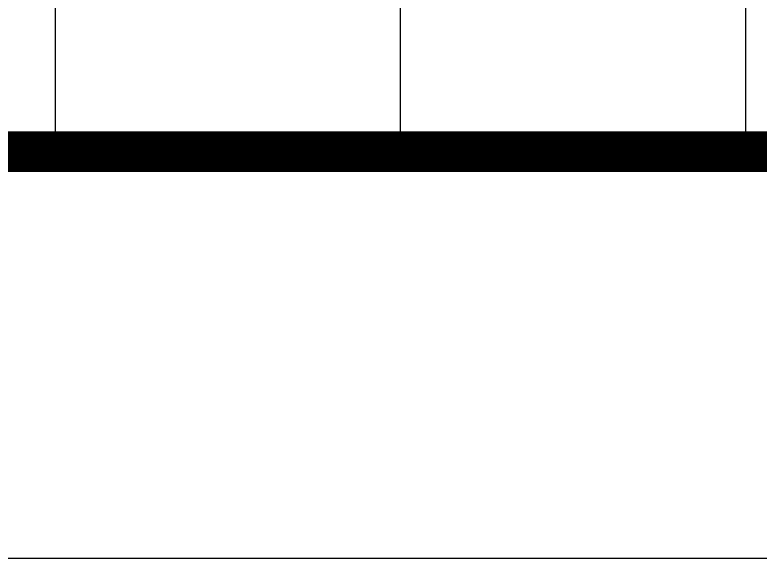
# Model space of a CAD drawing. Extents: x -496980 to 486425, y -292187 to -29437.
# Drawn here: x -104121 to -99533, y -292187 to -288845 of the extents above; entities that cross this region are included whole.
import ezdxf

# ---------------------------------------------------------------- set-up
doc = ezdxf.new("R2010")
doc.units = 0
doc.header["$LTSCALE"] = 1000
doc.header["$MEASUREMENT"] = 0
doc.layers.add('PUB_TITLE', color=4, linetype='Continuous')

msp = doc.modelspace()

# ---------------------------------------------------------------- linework, layer by layer
at = {"layer": 'PUB_TITLE'}
for p, q in [((-103873.6, -275661.9), (-103873.6, -289686.9)), ((-101748.6, -275661.9), (-101748.6, -289686.9)), ((-99623.6, -275661.9), (-99623.6, -289686.9))]:
    msp.add_line(p, q, dxfattribs=at)
msp.add_lwpolyline([(-139303.5, -29436.9), (-139303.5, -292186.9), (9196.5, -292186.9), (9196.5, -29436.9)], close=True, dxfattribs=at)
at = {"layer": 'PUB_TITLE', "const_width": 250}
msp.add_lwpolyline([(-136803.5, -35686.9), (-136803.5, -289686.9), (6696.5, -289686.9), (6696.5, -35686.9)], close=True, dxfattribs=at)

doc.saveas('drawing.dxf')
